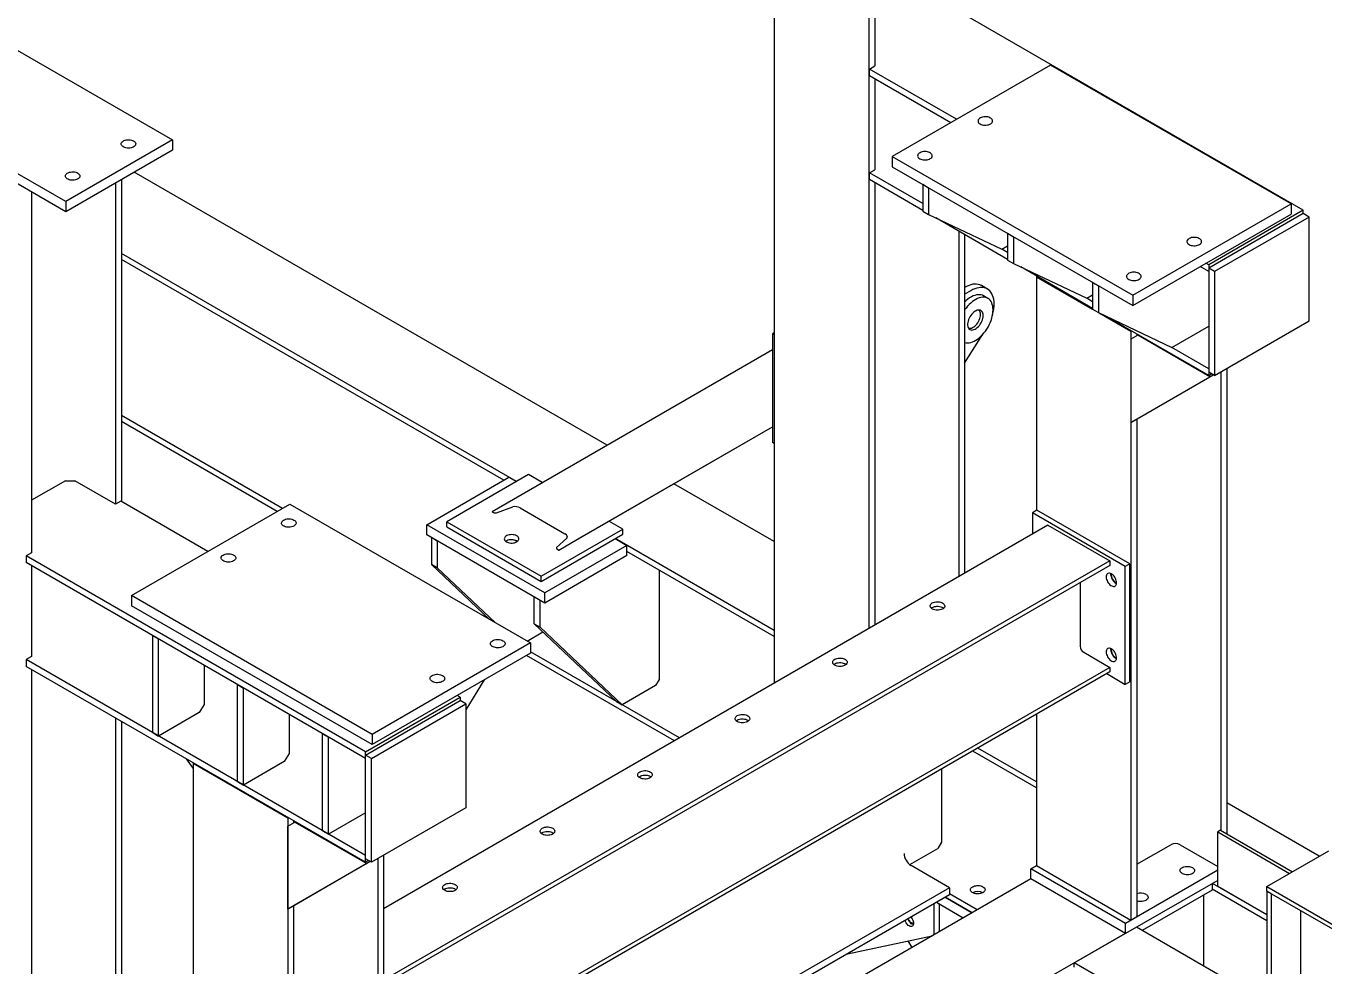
# Model space of a CAD drawing. Header units: millimetres. Extents: x 1293 to 41893, y 1011 to 26911.
# Drawn here: x 33650 to 35627, y 14331 to 15762 of the extents above; entities that cross this region are included whole.
import ezdxf

# ---------------------------------------------------------------- set-up
doc = ezdxf.new("R2010")
doc.units = ezdxf.units.MM
doc.header["$LTSCALE"] = 50

msp = doc.modelspace()

# ---------------------------------------------------------------- linework, layer by layer
at = {"color": 7, "linetype": 'Continuous', "lineweight": 25}
for p, q in [((34789.4912395, 16338.8846427), (34789.4912395, 14761.2834054)), ((34933.5345477, 16255.7302109), (34933.5345477, 14844.4378372)), ((34942.4440931, 16250.5868398), (34942.4440931, 15701.1917626)), ((35595.117008, 15481.4706686), (35078.4758815, 15779.7212425)), ((33590.2225823, 15751.9395391), (33873.0652947, 15588.6579168)), ((34934.4325733, 15696.5668107), (34942.4440931, 15701.1917626)), ((35067.0771728, 15619.9927133), (34934.4325733, 15696.5668107)), ((34934.4325733, 15686.2783964), (34934.4325733, 15696.5668107)), ((35210.2006032, 15702.616111), (34969.0771906, 15563.4185278)), ((35576.4819158, 15491.1664101), (35210.2006032, 15702.616111)), ((35058.1661791, 15614.8485062), (34934.4325733, 15686.2783964)), ((34942.4440931, 15681.6534445), (34942.4440931, 15543.0702675)), ((33710.4307351, 15494.7709839), (33427.5880226, 15658.0526063)), ((33710.4307351, 15479.2158815), (33427.5880226, 15642.4975038)), ((33873.0652947, 15588.6579168), (33710.4307351, 15494.7709839)), ((33873.0652947, 15588.6579168), (33873.0652947, 15573.1028143)), ((33873.0652947, 15573.1028143), (33710.4307351, 15479.2158815)), ((34969.0771906, 15563.4185278), (35335.3585033, 15351.9688269)), ((34969.0771906, 15563.4185278), (34969.0771906, 15547.8634254)), ((34534.8932251, 15123.8028266), (33814.8318917, 15539.4853863)), ((34934.4325733, 15538.4453155), (34942.4440931, 15543.0702675)), ((35015.4987508, 15491.6468074), (34934.4325733, 15538.4453155)), ((34934.4325733, 15528.1569013), (34934.4325733, 15538.4453155)), ((34969.0771906, 15547.8634254), (35335.3585033, 15336.4137244)), ((33786.358447, 15523.0480166), (33786.358447, 15033.797725)), ((33795.2679925, 15528.1913877), (33795.2679925, 15037.9042578)), ((35015.4987508, 15481.3583931), (34934.4325733, 15528.1569013)), ((34942.4440931, 15523.5319493), (34942.4440931, 14849.5812083)), ((35015.4987508, 15521.0648291), (35024.4790069, 15515.8806376)), ((35015.4987508, 15521.0648291), (35015.4987508, 15480.2377885)), ((33658.3381785, 15509.2882743), (33658.3381785, 14959.8931971)), ((35024.4790069, 15515.8806376), (35024.4790069, 15475.053597)), ((33710.4307351, 15494.7709839), (33710.4307351, 15479.2158815)), ((35015.4987508, 15480.2377885), (35024.4790069, 15475.053597)), ((35335.3585033, 15351.9688269), (35576.4819158, 15491.1664101)), ((35595.117008, 15481.4706686), (35451.0736998, 15398.3162368)), ((35576.4819158, 15491.1664101), (35576.4819158, 15475.6113076)), ((35595.117008, 15476.3264615), (35595.117008, 15481.4706686)), ((35024.4790069, 15475.053597), (35135.9515627, 15422.1108792)), ((35144.8992918, 15406.6570509), (35035.4279469, 15469.8535131)), ((35335.3585033, 15336.4137244), (35576.4819158, 15475.6113076)), ((35595.117008, 15476.3264615), (35451.0736998, 15393.1720297)), ((35604.0972641, 15471.14227), (35460.0539559, 15387.9878382)), ((35604.0972641, 15471.14227), (35595.117008, 15476.3264615)), ((35604.0972641, 15313.0207748), (35604.0972641, 15471.14227)), ((35070.4643617, 15449.6274214), (35070.4643617, 14923.4857362)), ((35079.3739071, 15444.4840503), (35079.3739071, 14928.6291073)), ((35144.8992918, 15446.3634869), (35153.8795479, 15441.1792954)), ((35144.8992918, 15446.3634869), (35144.8992918, 15405.5364463)), ((35153.8795479, 15441.1792954), (35153.8795479, 15400.3522548)), ((35135.9515627, 15422.1108792), (35144.8992918, 15427.2762932)), ((35144.8992918, 15416.9454651), (35135.9515627, 15422.1108792)), ((34396.8478205, 15068.2910277), (33795.2679925, 15415.5756703)), ((34377.499742, 15070.3347756), (33795.2679925, 15406.4500102)), ((35144.8992918, 15405.5364463), (35153.8795479, 15400.3522548)), ((35153.8795479, 15400.3522548), (35265.3521037, 15347.4095369)), ((35451.0736998, 15398.3162368), (35446.8310591, 15400.7654611)), ((35274.2998327, 15331.9557087), (35164.8284879, 15395.1521709)), ((35189.5474283, 15380.8822303), (35188.6494027, 15380.3638112)), ((35188.6494027, 15380.3638112), (35274.2998327, 15330.9188704)), ((35188.6494027, 15380.3638112), (35188.6494027, 15024.3264417)), ((35451.0736998, 15388.0278226), (35437.9200655, 15395.621254)), ((35451.0736998, 15398.3162368), (35451.0736998, 15388.0278226)), ((35460.0539559, 15387.9878382), (35451.0736998, 15393.1720297)), ((35451.0736998, 15393.1720297), (35451.0736998, 15235.0505345)), ((35460.0539559, 15387.9878382), (35460.0539559, 15229.866343)), ((35079.9862616, 15364.2124788), (35079.3739071, 15363.8589741)), ((35113.964486, 15361.5036898), (35104.9842299, 15366.6878813)), ((35274.2998327, 15371.6621446), (35283.2800888, 15366.4779531)), ((35274.2998327, 15371.6621446), (35274.2998327, 15330.835104)), ((35283.2800888, 15366.4779531), (35283.2800888, 15325.6509125)), ((35088.9665177, 15359.0282873), (35079.3739071, 15353.490591)), ((35114.7501616, 15347.3095647), (35108.0149695, 15351.1977083)), ((35265.3521037, 15347.4095369), (35274.2998327, 15352.5749509)), ((35274.2998327, 15342.2441229), (35265.3521037, 15347.4095369)), ((35335.3585033, 15351.9688269), (35335.3585033, 15336.4137244)), ((35274.2998327, 15330.835104), (35283.2800888, 15325.6509125)), ((35283.2800888, 15325.6509125), (35394.7526446, 15272.7081947)), ((35284.0985333, 15325.262201), (35332.6927109, 15297.2093793)), ((35451.0736998, 15229.9063274), (35294.2290289, 15320.4508286)), ((35394.7526446, 15272.7081947), (35451.0736998, 15305.2216477)), ((35460.0539559, 15229.866343), (35604.0972641, 15313.0207748)), ((34789.4912395, 15295.0523258), (34786.7151383, 15293.4497167)), ((34789.4912395, 15291.8471075), (34786.7151383, 15293.4497167)), ((34786.7151383, 15293.4497167), (34786.7151383, 15127.6919319)), ((35079.3739071, 15248.42206), (35107.1202183, 15292.7271655)), ((35332.6927109, 15297.2093793), (35333.5907365, 15297.7277985)), ((35332.6927109, 15297.2093793), (35332.6927109, 14400.4617044)), ((35343.2993126, 15291.0863185), (35332.6927109, 15284.9612672)), ((35332.6927109, 15284.9612672), (35332.6927109, 15158.3974413)), ((35341.6022563, 15293.1028465), (35341.6022563, 15290.1063103)), ((35344.1973382, 15291.6047376), (35343.2993126, 15291.0863185)), ((35452.9008637, 15227.8146898), (35343.2993126, 15291.0863185)), ((34359.7158093, 15022.6421821), (34786.7151383, 15269.2237811)), ((35451.0736998, 15240.1947416), (35394.7526446, 15272.7081947)), ((35332.6927109, 15158.3974413), (35452.9008637, 15227.8146898)), ((35339.427903, 15162.2855849), (35458.2546107, 15230.9050829)), ((35451.0736998, 15240.1947416), (35451.0736998, 15229.9063274)), ((35460.0539559, 15229.866343), (35451.0736998, 15235.0505345)), ((35451.0736998, 15229.9063274), (35455.5291966, 15232.478431)), ((35458.2543861, 15230.9052125), (35452.9008637, 15227.8146898)), ((35469.6225249, 15235.3901603), (35469.6225249, 14537.1361111)), ((35478.5320703, 15240.5335314), (35478.5320703, 14531.99274)), ((34040.3582111, 15027.280473), (33795.2679925, 15168.7680445)), ((35339.427903, 15162.2855849), (35332.6927109, 15158.3974413)), ((35341.6022563, 15163.5412205), (35341.6022563, 14405.6050755)), ((34032.4543012, 15022.7176429), (33795.2679925, 15159.6423844)), ((34461.3158093, 14963.9897506), (34786.7151383, 15151.8998512)), ((34489.7652607, 14980.4132693), (34786.7151383, 15151.8945122)), ((34789.4912395, 15126.0893227), (34786.7151383, 15127.6919319)), ((33709.9364674, 15069.6204883), (33658.3381785, 15039.8334302)), ((33709.9364674, 15069.6204883), (33724.3048772, 15069.6204883)), ((33786.358447, 15033.797725), (33724.3048772, 15069.6204883)), ((34260.2457516, 15002.6454878), (34385.4036519, 15074.8976057)), ((34415.1945935, 15078.8823943), (34290.7438, 15007.0384805)), ((34385.4036519, 15074.8976057), (34396.8478205, 15068.2910277)), ((34436.1535075, 15066.7830708), (34415.1945935, 15078.8823943)), ((34789.4912395, 14976.8265213), (34636.4978485, 15065.1477259)), ((33794.3699668, 15038.4226769), (33786.358447, 15033.797725)), ((33927.0145663, 14961.8485796), (33794.3699668, 15038.4226769)), ((33810.8362832, 14894.7802844), (34051.9596958, 15033.9778675)), ((34051.9596958, 15033.9778675), (34418.2410084, 14822.5281666)), ((34366.3106317, 15020.7410885), (34391.4592754, 15029.7203331)), ((34402.6766267, 15028.0963718), (34470.7637667, 14988.7905025)), ((35189.3409531, 15024.7256653), (35182.605761, 15020.8375217)), ((35330.7623094, 14943.0848541), (35189.3409531, 15024.7256653)), ((34290.7438, 14999.2609292), (34290.7438, 15007.0384805)), ((34290.7438, 15007.0384805), (34434.2864766, 14924.1730571)), ((34359.7158093, 15022.6421821), (34361.9038151, 15021.3790733)), ((34558.7372701, 14996.0169709), (34537.7581309, 15008.1279702)), ((35324.0271173, 14939.1967105), (35182.605761, 15020.8375217)), ((35182.605761, 15020.8375217), (35182.605761, 14988.2235881)), ((35206.1700945, 15001.8269882), (34194.4261557, 14417.7596446)), ((34439.850874, 14898.9616576), (34260.2457516, 15002.6454878)), ((34260.2457516, 14987.0903853), (34260.2457516, 15002.6454878)), ((34439.850874, 14883.4065551), (34260.2457516, 14987.0903853)), ((34290.7438, 14999.2609292), (34434.2864766, 14916.3955059)), ((34434.2864766, 14924.1730571), (34558.7372701, 14996.0169709)), ((34434.2864766, 14916.3955059), (34558.7372701, 14988.2394197)), ((34558.7372701, 14988.2394197), (34558.7372701, 14996.0169709)), ((35206.1700945, 15001.8269882), (35300.4627838, 14947.3929774)), ((34276.2970755, 14977.8241532), (34267.3168194, 14983.0083448)), ((34267.3168194, 14983.0083448), (34267.3168194, 14942.1813042)), ((34276.2970755, 14977.8241532), (34276.2970755, 14936.9971126)), ((34396.6625596, 14977.7134046), (34397.8111985, 14976.9350688)), ((34565.0087743, 14971.2137755), (34439.850874, 14898.9616576)), ((34473.5768549, 14982.3148635), (34458.0226617, 14967.7968605)), ((34459.1278035, 14965.2528594), (34461.3158093, 14963.9897506)), ((34461.3158093, 14963.9897506), (34489.7652607, 14980.4132693)), ((34789.4912395, 14841.6228067), (34547.126784, 14981.5368288)), ((34547.126784, 14981.5368288), (34565.0087743, 14971.2137755)), ((34565.0087743, 14955.658673), (34565.0087743, 14971.2137755)), ((33658.3381785, 14959.8931971), (33650.3266587, 14955.2682451)), ((34166.9677851, 14657.0176712), (33650.3266587, 14955.2682451)), ((33650.3266587, 14955.2682451), (33650.3266587, 14944.9798309)), ((34166.9677851, 14646.729257), (33650.3266587, 14944.9798309)), ((35300.4627838, 14947.3929774), (34194.4261557, 14308.8916228)), ((34565.0087743, 14955.658673), (34439.850874, 14883.4065551)), ((34789.4912395, 14832.4971466), (34565.0087743, 14962.0881154)), ((35300.4627838, 14947.3929774), (35300.4627838, 14940.5487323)), ((33658.3381785, 14940.3548789), (33658.3381785, 14801.7717019)), ((35300.4627838, 14940.5487323), (34194.4261557, 14302.0473778)), ((34276.2970755, 14936.9971126), (34267.3168194, 14942.1813042)), ((34267.3168194, 14942.1813042), (34355.9673555, 14858.4779812)), ((34276.2970755, 14936.9971126), (34364.9476117, 14853.2937897)), ((34614.1541098, 14933.7171171), (34614.1541098, 14767.1632701)), ((35330.7623094, 14943.0848541), (35324.0271173, 14939.1967105)), ((35324.0271173, 14759.5577319), (35324.0271173, 14939.1967105)), ((35330.7623094, 14763.4458755), (35330.7623094, 14943.0848541)), ((34434.2864766, 14916.3955059), (34434.2864766, 14924.1730571)), ((35255.3818981, 14914.5240909), (35255.3818981, 14817.6591927)), ((33810.8362832, 14894.7802844), (33810.8362832, 14879.2251819)), ((34177.1175959, 14683.3305834), (33810.8362832, 14894.7802844)), ((34423.7995501, 14851.8457466), (34423.7995501, 14892.6727872)), ((34423.7995501, 14892.6727872), (34432.7798062, 14887.4885957)), ((34432.7798062, 14846.6615551), (34432.7798062, 14887.4885957)), ((34439.850874, 14883.4065551), (34439.850874, 14898.9616576)), ((34177.1175959, 14667.7754809), (33810.8362832, 14879.2251819)), ((34423.7995501, 14851.8457466), (34432.7798062, 14846.6615551)), ((34548.9574504, 14733.6723817), (34423.7995501, 14851.8457466)), ((34557.9377065, 14728.4881902), (34432.7798062, 14846.6615551)), ((33842.865392, 14685.9965051), (33842.865392, 14833.829586)), ((33842.865392, 14833.829586), (33851.8456481, 14828.6453945)), ((33851.8456481, 14680.8123136), (33851.8456481, 14828.6453945)), ((34413.0564605, 14825.5211424), (34437.0253074, 14839.3580631)), ((34418.2410084, 14822.5281666), (34177.1175959, 14683.3305834)), ((34418.2410084, 14806.9730641), (34177.1175959, 14667.7754809)), ((34418.2410084, 14822.5281666), (34418.2410084, 14806.9730641)), ((34645.3099059, 14678.0492931), (34418.2410084, 14809.1333774)), ((35260.7700517, 14808.3266368), (35300.4627838, 14785.4125104)), ((33658.3381785, 14801.7717019), (33650.3266587, 14797.14675)), ((34166.9677851, 14498.8961761), (33650.3266587, 14797.14675)), ((33650.3266587, 14797.14675), (33650.3266587, 14786.8583357)), ((34166.9677851, 14488.6077619), (33650.3266587, 14786.8583357)), ((33921.0834228, 14788.675278), (33921.0834228, 14729.0784848)), ((34637.405996, 14673.4864631), (34412.2081875, 14803.4903907)), ((33658.3381785, 14782.2333838), (33658.3381785, 13920.5613917)), ((35300.4627838, 14785.4125104), (34200.4697973, 14150.4000759)), ((35300.4627838, 14778.5682653), (34200.4697973, 14143.5558308)), ((34614.1541098, 14767.1632701), (34608.7659561, 14757.8307142)), ((35295.7795616, 14775.8646987), (35324.0271173, 14759.5577319)), ((35300.4627838, 14785.4125104), (35300.4627838, 14778.5682653)), ((33972.2659329, 14611.2951629), (33972.2659329, 14759.1282438)), ((33972.2659329, 14759.1282438), (33981.2461891, 14753.9440523)), ((33981.2461891, 14606.1109714), (33981.2461891, 14753.9440523)), ((34347.8192011, 14766.3194201), (34319.9913494, 14720.973521)), ((34608.7659561, 14757.8307142), (34557.9377065, 14728.4881902)), ((35330.7623094, 14763.4458755), (35324.0271173, 14759.5577319)), ((33921.0834228, 14729.0784848), (33913.8992179, 14716.635077)), ((34166.9677851, 14657.0176712), (34311.0110933, 14740.1721031)), ((34166.9677851, 14651.8734641), (34311.0110933, 14735.027896)), ((34175.9480413, 14646.6892726), (34319.9913494, 14729.8437044)), ((34311.0110933, 14740.1721031), (34306.7684526, 14742.6213274)), ((34311.0110933, 14740.1721031), (34311.0110933, 14735.027896)), ((34319.9913494, 14729.8437044), (34311.0110933, 14735.027896)), ((34319.9913494, 14729.8437044), (34319.9913494, 14571.7222093)), ((34548.9574504, 14733.6723817), (34557.9377065, 14728.4881902)), ((33786.358447, 14708.3288559), (33786.358447, 13968.6401407)), ((33913.8992179, 14716.635077), (33851.8456481, 14680.8123136)), ((34050.4839637, 14713.9739358), (34050.4839637, 14654.3771426)), ((35188.6494027, 14714.0197743), (35188.6494027, 14483.6161362)), ((33795.2679925, 14703.1854848), (33795.2679925, 13973.7835118)), ((33842.865392, 14685.9965051), (33851.8456481, 14680.8123136)), ((34101.6664739, 14684.4269016), (34110.64673, 14679.2427101)), ((34101.6664739, 14536.5938207), (34101.6664739, 14684.4269016)), ((34110.64673, 14531.4096292), (34110.64673, 14679.2427101)), ((34177.1175959, 14683.3305834), (34177.1175959, 14667.7754809)), ((34050.4839637, 14654.3771426), (34043.2997589, 14641.9337347)), ((34166.9677851, 14646.729257), (34166.9677851, 14657.0176712)), ((34175.9480413, 14646.6892726), (34166.9677851, 14651.8734641)), ((34166.9677851, 14493.751969), (34166.9677851, 14651.8734641)), ((35188.6494027, 14602.0680438), (35091.6858539, 14658.0439091)), ((35188.6494027, 14611.1937039), (35099.5897638, 14662.6067391)), ((33904.5434881, 14632.0663811), (33894.3637432, 14645.9787256)), ((33904.5434881, 14639.0652456), (33905.4415137, 14639.5836648)), ((34048.5867963, 14555.9108138), (33904.5434881, 14639.0652456)), ((33904.5434881, 14639.0652456), (33904.5434881, 13778.4300918)), ((34043.2997589, 14641.9337347), (33981.2461891, 14606.1109714)), ((34175.9480413, 14488.5677775), (34175.9480413, 14646.6892726)), ((35044.0302353, 14630.5329061), (35044.0302353, 14519.0010651)), ((33972.2659329, 14611.2951629), (33981.2461891, 14606.1109714)), ((34319.9913494, 14571.7222093), (34175.9480413, 14488.5677775)), ((35619.4897885, 14497.6785579), (35478.5320703, 14579.0517166)), ((34049.4848219, 14556.429233), (34048.5867963, 14555.9108138)), ((34048.5867963, 14555.9108138), (34048.5867963, 13659.1631389)), ((34048.5867963, 14543.6627016), (34059.193398, 14549.787753)), ((34057.4963417, 14551.804281), (34057.4963417, 14548.8077447)), ((34060.0914236, 14550.3061721), (34059.193398, 14549.787753)), ((34059.193398, 14549.787753), (34168.7949491, 14486.5161243)), ((34166.9677851, 14563.9230822), (34110.64673, 14531.4096292)), ((34048.5867963, 14417.0988758), (34048.5867963, 14543.6627016)), ((34101.6664739, 14536.5938207), (34110.64673, 14531.4096292)), ((35469.2117751, 14537.3732319), (35464.721647, 14534.7811361)), ((35464.721647, 14451.8205897), (35464.721647, 14534.7811361)), ((35464.721647, 14534.7811361), (35574.240975, 14471.5569739)), ((35469.2117751, 14537.3732319), (35578.731103, 14474.1490696)), ((35044.0302353, 14519.0010651), (35038.6420816, 14509.6685092)), ((35341.6022563, 14485.5453086), (35393.2005453, 14515.3323668)), ((35407.5689551, 14515.3323668), (35464.721647, 14482.33882)), ((34166.9677851, 14488.6077619), (34166.9677851, 14498.8961761)), ((34175.9480413, 14488.5677775), (34166.9677851, 14493.751969)), ((34171.4232819, 14491.1798654), (34166.9677851, 14488.6077619)), ((34185.5166102, 14494.0915948), (34185.5166102, 13738.2110379)), ((34194.4261557, 14499.2349659), (34194.4261557, 13743.354409)), ((34995.8356625, 14484.9568895), (35038.6420816, 14509.6685092)), ((35539.6275965, 14451.5750958), (35633.9202858, 14506.0091067)), ((34168.7949491, 14486.5161243), (34048.5867963, 14417.0988758)), ((34174.148696, 14489.6065174), (34055.3219883, 14420.9870194)), ((34174.1484715, 14489.606647), (34168.7949491, 14486.5161243)), ((35056.3444999, 14449.7992296), (34997.8830325, 14483.5483163)), ((35180.148565, 14478.8279027), (35188.6494027, 14483.7353318)), ((35180.148565, 14463.2728002), (35180.148565, 14478.8279027)), ((35324.3983483, 14395.5542753), (35180.148565, 14478.8279027)), ((35188.6494027, 14483.6161362), (35332.6927109, 14400.4617044)), ((35464.721647, 14476.5611913), (35324.3983483, 14395.5542753)), ((35180.148565, 14463.3694531), (34194.4261557, 13894.3240186)), ((35324.3983483, 14379.9991728), (35180.148565, 14463.2728002)), ((35464.721647, 14461.0060888), (35324.3983483, 14379.9991728)), ((35456.2063136, 14456.0902915), (35456.2063136, 14446.0552166)), ((35539.6275965, 14408.5783054), (35456.7659094, 14456.4133392)), ((35539.6275965, 14408.5783054), (35464.721647, 14451.8205897)), ((35539.6275965, 14444.7308507), (35539.6275965, 14451.5750958)), ((35539.6275965, 14451.5750958), (35999.2470043, 14186.2424595)), ((35056.3444999, 14449.7992296), (34194.4261557, 13952.2243606)), ((35056.3444999, 14439.1180592), (34194.4261557, 13941.5431903)), ((35049.8634052, 14435.3766029), (35090.7608387, 14411.767017)), ((35090.7636675, 14411.7686501), (35049.866234, 14435.3782359)), ((35056.3444999, 14449.7992296), (35056.3444999, 14439.1180592)), ((35098.6675774, 14416.3314802), (35056.3444999, 14440.7640728)), ((35456.2063136, 14446.0552166), (35349.8306729, 14384.6458664)), ((35443.1849422, 14438.538139), (35443.1849422, 14330.7535938)), ((35539.6275965, 14399.4526453), (35456.2063136, 14447.6107269)), ((35539.6275965, 14444.7308507), (35999.2470043, 14179.3982144)), ((35546.3627886, 14440.8427071), (35539.6275965, 14444.7308507)), ((35539.6275965, 14444.7308507), (35539.6275965, 14289.5946288)), ((35546.3627886, 14440.8427071), (35546.3627886, 14285.7064852)), ((34055.3219883, 14420.9870194), (34048.5867963, 14417.0988758)), ((34057.4963417, 14422.2426549), (34057.4963417, 13664.30651)), ((35032.5408108, 14425.376482), (35032.5408108, 14378.1573103)), ((35036.3908315, 14427.5990516), (35040.4434362, 14425.2595327)), ((35036.3908315, 14427.5990516), (35077.288265, 14403.9894658)), ((35040.4434362, 14425.2595327), (35040.4434362, 14382.7193989)), ((35591.4436744, 14317.9531675), (35591.4436744, 14414.8180657)), ((35001.2491926, 14393.4580077), (35001.3277102, 14393.4747062)), ((35324.3983483, 14379.9991728), (35324.3983483, 14395.5542753)), ((35332.6927109, 14400.4617044), (35341.6022563, 14405.6050755)), ((35323.8387526, 14380.3222206), (34202.9269934, 13733.2336356)), ((34900.7993572, 14349.3237597), (35030.0982728, 14376.7472632)), ((35246.2868163, 14335.5524407), (35323.8387526, 14380.3222206)), ((35539.6275965, 14275.0784346), (35341.1391014, 14389.6634038)), ((34999.3254793, 14358.9825076), (34993.5450268, 14368.9945449)), ((35246.2868163, 14328.7081956), (35246.2868163, 14335.5524407)), ((36449.81261, 13640.7717889), (35246.2868163, 14335.5524407))]:
    msp.add_line(p, q, dxfattribs=at)
at = {"color": 7, "linetype": 'Continuous', "lineweight": 25, "flags": 128}
for points in [[(35102.9943761, 15612.9693977), (35104.5237038, 15612.2323318), (35106.2564314, 15611.6647519), (35108.1368675, 15611.2849006), (35110.1045734, 15611.1049866), (35112.0963055, 15611.1307924), (35114.0480478, 15611.3614887), (35115.8970697, 15611.7896606), (35117.5839421, 15612.4015465), (35119.0544476, 15613.1774797), (35120.2613229, 15614.0925211), (35121.165778, 15615.1172606), (35121.7387431, 15616.2187621), (35121.9618025, 15617.3616226), (35121.8277869, 15618.5091095), (35121.3410037, 15619.6243417), (35120.5170986, 15620.6714746), (35119.3825524, 15621.6168526), (35117.9738305, 15622.4300905), (35116.3362103, 15623.08505), (35114.5223263, 15623.5606804), (35112.5904782, 15623.8416943), (35110.6027572, 15623.9190598), (35108.6230504, 15623.7902904), (35106.714987, 15623.4595247), (35104.9398938, 15622.9373939), (35103.3548238, 15622.2406796), (35102.0107224, 15621.3917748), (35100.9507902, 15620.4179641), (35100.2090943, 15619.3505465), (35099.8094733, 15618.2238296), (35099.7647714, 15617.0740272), (35100.0764254, 15615.9380947), (35100.7344185, 15614.8525421), (35101.7176022, 15613.8522597), (35102.9943761, 15612.9693977)], [(33813.7478746, 15587.0710235), (33815.0246486, 15586.1881614), (33816.0078323, 15585.1878791), (33816.6658253, 15584.1023264), (33816.9774793, 15582.966394), (33816.9327775, 15581.8165915), (33816.5331565, 15580.6898747), (33815.7914605, 15579.6224571), (33814.7315283, 15578.6486464), (33813.387427, 15577.7997416), (33811.802357, 15577.1030273), (33810.0272638, 15576.5808965), (33808.1192004, 15576.2501308), (33806.1394935, 15576.1213613), (33804.1517725, 15576.1987269), (33802.2199245, 15576.4797408), (33800.4060405, 15576.9553712), (33798.7684203, 15577.6103307), (33797.3596984, 15578.4235686), (33796.2251522, 15579.3689466), (33795.401247, 15580.4160795), (33794.9144638, 15581.5313117), (33794.7804483, 15582.6787986), (33795.0035077, 15583.821659), (33795.5764727, 15584.9231606), (33796.4809279, 15585.9479001), (33797.6878032, 15586.8629415), (33799.1583087, 15587.6388747), (33800.8451811, 15588.2507605), (33802.694203, 15588.6789325), (33804.6459453, 15588.9096288), (33806.6376774, 15588.9354346), (33808.6053833, 15588.7555206), (33810.4858194, 15588.3756693), (33812.218547, 15587.8080894), (33813.7478746, 15587.0710235)], [(35011.0704946, 15559.9028704), (35012.5998223, 15559.1658045), (35014.3325498, 15558.5982246), (35016.2129859, 15558.2183733), (35018.1806919, 15558.0384593), (35020.1724239, 15558.0642651), (35022.1241662, 15558.2949614), (35023.9731881, 15558.7231334), (35025.6600605, 15559.3350192), (35027.130566, 15560.1109524), (35028.3374413, 15561.0259938), (35029.2418965, 15562.0507333), (35029.8148615, 15563.1522349), (35030.0379209, 15564.2950953), (35029.9039054, 15565.4425822), (35029.4171222, 15566.5578144), (35028.593217, 15567.6049473), (35027.4586709, 15568.5503253), (35026.0499489, 15569.3635632), (35024.4123288, 15570.0185228), (35022.5984448, 15570.4941531), (35020.6665967, 15570.775167), (35018.6788757, 15570.8525326), (35016.6991688, 15570.7237631), (35014.7911054, 15570.3929974), (35013.0160122, 15569.8708666), (35011.4309422, 15569.1741523), (35010.0868409, 15568.3252476), (35009.0269087, 15567.3514368), (35008.2852127, 15566.2840192), (35007.8855918, 15565.1573024), (35007.8408899, 15564.0074999), (35008.1525439, 15562.8715675), (35008.8105369, 15561.7860148), (35009.7937206, 15560.7857325), (35011.0704946, 15559.9028704)], [(33728.8950609, 15538.0865368), (33730.1718348, 15537.2036747), (33731.1550185, 15536.2033924), (33731.8130116, 15535.1178397), (33732.1246656, 15533.9819073), (33732.0799637, 15532.8321048), (33731.6803427, 15531.705388), (33730.9386468, 15530.6379704), (33729.8787146, 15529.6641596), (33728.5346132, 15528.8152549), (33726.9495432, 15528.1185406), (33725.1744501, 15527.5964098), (33723.2663867, 15527.2656441), (33721.2866798, 15527.1368746), (33719.2989588, 15527.2142402), (33717.3671107, 15527.4952541), (33715.5532267, 15527.9708844), (33713.9156065, 15528.625844), (33712.5068846, 15529.4390819), (33711.3723384, 15530.3844599), (33710.5484333, 15531.4315928), (33710.0616501, 15532.546825), (33709.9276345, 15533.6943119), (33710.1506939, 15534.8371723), (33710.723659, 15535.9386739), (33711.6281141, 15536.9634134), (33712.8349894, 15537.8784548), (33714.3054949, 15538.654388), (33715.9923674, 15539.2662738), (33717.8413893, 15539.6944458), (33719.7931315, 15539.9251421), (33721.7848636, 15539.9509479), (33723.7525695, 15539.7710339), (33725.6330057, 15539.3911826), (33727.3657332, 15538.8236027), (33728.8950609, 15538.0865368)], [(35421.1924277, 15429.2775725), (35422.7217553, 15428.5405066), (35424.4544829, 15427.9729267), (35426.334919, 15427.5930754), (35428.3026249, 15427.4131614), (35430.294357, 15427.4389672), (35432.2460993, 15427.6696635), (35434.0951212, 15428.0978355), (35435.7819936, 15428.7097213), (35437.2524991, 15429.4856545), (35438.4593744, 15430.400696), (35439.3638296, 15431.4254354), (35439.9367946, 15432.526937), (35440.159854, 15433.6697974), (35440.0258385, 15434.8172843), (35439.5390553, 15435.9325165), (35438.7151501, 15436.9796494), (35437.5806039, 15437.9250275), (35436.171882, 15438.7382653), (35434.5342618, 15439.3932249), (35432.7203778, 15439.8688552), (35430.7885298, 15440.1498691), (35428.8008088, 15440.2272347), (35426.8211019, 15440.0984652), (35424.9130385, 15439.7676996), (35423.1379453, 15439.2455687), (35421.5528753, 15438.5488544), (35420.208774, 15437.6999497), (35419.1488418, 15436.7261389), (35418.4071458, 15435.6587213), (35418.0075248, 15434.5320045), (35417.962823, 15433.382202), (35418.274477, 15432.2462696), (35418.93247, 15431.1607169), (35419.9156537, 15430.1604346), (35421.1924277, 15429.2775725)], [(35329.2685461, 15376.2110452), (35330.7978738, 15375.4739793), (35332.5306013, 15374.9063995), (35334.4110375, 15374.5265482), (35336.3787434, 15374.3466341), (35338.3704755, 15374.37244), (35340.3222177, 15374.6031363), (35342.1712396, 15375.0313082), (35343.8581121, 15375.6431941), (35345.3286176, 15376.4191273), (35346.5354929, 15377.3341687), (35347.439948, 15378.3589082), (35348.0129131, 15379.4604097), (35348.2359725, 15380.6032702), (35348.1019569, 15381.7507571), (35347.6151737, 15382.8659892), (35346.7912686, 15383.9131222), (35345.6567224, 15384.8585002), (35344.2480005, 15385.671738), (35342.6103803, 15386.3266976), (35340.7964963, 15386.8023279), (35338.8646482, 15387.0833419), (35336.8769272, 15387.1607074), (35334.8972203, 15387.031938), (35332.9891569, 15386.7011723), (35331.2140638, 15386.1790414), (35329.6289938, 15385.4823272), (35328.2848924, 15384.6334224), (35327.2249602, 15383.6596117), (35326.4832643, 15382.5921941), (35326.0836433, 15381.4654772), (35326.0389414, 15380.3156748), (35326.3505954, 15379.1797423), (35327.0085885, 15378.0941896), (35327.9917722, 15377.0939073), (35329.2685461, 15376.2110452)], [(35104.9842299, 15366.6878813), (35104.7834465, 15366.8019442), (35102.5171282, 15367.8552349), (35100.0828443, 15368.5770072), (35097.4987421, 15368.9618803), (35094.7840859, 15369.006985), (35091.9591132, 15368.711985), (35089.044884, 15368.0790796), (35086.0631235, 15367.1129869), (35083.0360605, 15365.8209092), (35079.9862616, 15364.2124788)], [(35121.9900394, 15322.6838573), (35122.4220098, 15324.3114485), (35123.2835943, 15328.190594), (35123.889348, 15331.9952697), (35124.234755, 15335.6971123), (35124.3172403, 15339.2685246), (35124.1361892, 15342.6828823), (35123.6929512, 15345.9147315), (35122.9908306, 15348.9399791), (35122.0350618, 15351.7360721), (35120.8327698, 15354.2821659), (35119.3929177, 15356.5592796), (35117.7262395, 15358.5504375), (35115.84516, 15360.2407956), (35113.7637026, 15361.6177527), (35111.4973843, 15362.6710434), (35109.0631004, 15363.3928157), (35106.4789983, 15363.7776888), (35103.7643421, 15363.8227935), (35100.9393694, 15363.5277935), (35098.0251401, 15362.894888), (35095.0433796, 15361.9287954), (35092.0163166, 15360.6367177), (35088.9665177, 15359.0282873)], [(35108.0149695, 15351.1977083), (35106.3390624, 15352.0082219), (35104.2706184, 15352.6393127), (35102.0592843, 15352.9488645), (35099.7257064, 15352.9339872), (35097.291673, 15352.5948196), (35094.7799098, 15351.9345285), (35092.2138685, 15350.9592789), (35089.6175076, 15349.6781763), (35087.0150685, 15348.1031821), (35084.4308496, 15346.2490016), (35081.8889791, 15344.1329468), (35079.4131896, 15341.7747746), (35079.3739071, 15341.7348534)], [(35122.6424781, 15329.8656776), (35122.5167088, 15332.7956403), (35122.140575, 15335.5530366), (35121.5175887, 15338.1121214), (35120.6535665, 15340.4490011), (35119.5565755, 15342.541857), (35118.236858, 15344.3711486), (35116.706736, 15345.9197963), (35114.9804956, 15347.1733409), (35113.0742545, 15348.1200783), (35111.0058105, 15348.7511691), (35108.7944763, 15349.0607209), (35106.4608985, 15349.0458436), (35104.026865, 15348.706676), (35101.5151018, 15348.0463849), (35098.9490606, 15347.0711352), (35096.3526996, 15345.7900327), (35093.7502606, 15344.2150385), (35091.1660417, 15342.360858), (35088.6241712, 15340.2448031), (35086.1483817, 15337.886631), (35083.761789, 15335.3083592), (35081.4866762, 15332.5340603), (35079.3739071, 15329.6328382)], [(35079.3739071, 15280.1416881), (35081.4866762, 15279.6798173), (35083.761789, 15279.5323078), (35086.1483817, 15279.7095372), (35088.6241712, 15280.2098507), (35091.1660417, 15281.0285772), (35093.7502606, 15282.1580723), (35096.3526996, 15283.5877903), (35098.9490606, 15285.3043822), (35101.5151018, 15287.2918208), (35104.026865, 15289.5315497), (35106.4608985, 15292.0026574), (35108.7944763, 15294.6820717), (35111.0058105, 15297.5447756), (35113.0742545, 15300.5640409), (35114.9804956, 15303.7116775), (35116.706736, 15306.9582967), (35118.236858, 15310.2735858), (35119.5565755, 15313.6265907), (35120.6535665, 15316.9860055), (35121.5175887, 15320.320464), (35122.140575, 15323.5988335), (35122.5167088, 15326.7905046), (35122.6424781, 15329.8656776)], [(35107.4927154, 15321.1199057), (35107.367063, 15323.0298471), (35106.9927838, 15324.7540062), (35106.377855, 15326.2556356), (35105.5353827, 15327.5027307), (35104.4833227, 15328.4687118), (35103.2440979, 15329.1329906), (35101.8441202, 15329.4814093), (35100.3132277, 15329.5065418), (35098.6840487, 15329.2078526), (35096.9913063, 15328.5917077), (35095.2710784, 15327.671239), (35093.5600287, 15326.466065), (35091.8946251, 15325.0018716), (35090.310363, 15323.3098656), (35088.8410081, 15321.4261093), (35087.5178771, 15319.3907517), (35086.3691703, 15317.2471727), (35085.4193703, 15315.0410592), (35084.6887206, 15312.8194305), (35084.1927937, 15310.6296369), (35083.9421593, 15308.5183499), (35083.9421593, 15306.5305681), (35084.1927937, 15304.7086575), (35084.6887206, 15303.0914489), (35085.4193703, 15301.7134105), (35086.3691703, 15300.6039126), (35087.5178771, 15299.7866023), (35088.8410081, 15299.2788991), (35090.310363, 15299.0916239), (35091.8946251, 15299.2287681), (35093.5600287, 15299.6874087), (35095.2710784, 15300.4577706), (35096.9913063, 15301.5234348), (35098.6840487, 15302.8616887), (35100.3132277, 15304.4440095), (35101.8441202, 15306.2366729), (35103.2440979, 15308.2014714), (35104.4833227, 15310.2965288), (35105.5353827, 15312.4771924), (35106.377855, 15314.6969853), (35106.9927838, 15316.9085964), (35107.367063, 15319.0648891), (35107.4927154, 15321.1199057)], [(35085.1467399, 15302.150916), (35085.3352411, 15302.0822543), (35086.7214537, 15301.7911269), (35088.2330438, 15301.8231471), (35089.836245, 15302.1775996), (35091.4952445, 15302.8465666), (35093.172983, 15303.8151044), (35094.8319825, 15305.0615775), (35096.4351837, 15306.5581417), (35097.9467738, 15308.2713663), (35099.3329864, 15310.1629807), (35100.5628557, 15312.1907293), (35101.6089085, 15314.3093155), (35102.4477777, 15316.4714138), (35103.0607244, 15318.6287263), (35103.4340563, 15320.7330622), (35103.5594339, 15322.7374142)], [(34058.0496529, 15009.7356492), (34059.3264269, 15008.8527871), (34060.3096106, 15007.8525048), (34060.9676036, 15006.7669521), (34061.2792576, 15005.6310197), (34061.2345558, 15004.4812172), (34060.8349348, 15003.3545004), (34060.0932388, 15002.2870827), (34059.0333066, 15001.313272), (34057.6892053, 15000.4643673), (34056.1041353, 14999.767653), (34054.3290421, 14999.2455221), (34052.4209787, 14998.9147564), (34050.4412718, 14998.785987), (34048.4535508, 14998.8633525), (34046.5217028, 14999.1443665), (34044.7078188, 14999.6199968), (34043.0701986, 15000.2749564), (34041.6614767, 15001.0881942), (34040.5269305, 15002.0335722), (34039.7030253, 15003.0807052), (34039.2162422, 15004.1959373), (34039.0822266, 15005.3434242), (34039.305286, 15006.4862847), (34039.878251, 15007.5877863), (34040.7827062, 15008.6125257), (34041.9895815, 15009.5275672), (34043.460087, 15010.3035004), (34045.1469594, 15010.9153862), (34046.9959813, 15011.3435582), (34048.9477236, 15011.5742544), (34050.9394557, 15011.6000603), (34052.9071616, 15011.4201462), (34054.7875977, 15011.0402949), (34056.5203253, 15010.4727151), (34058.0496529, 15009.7356492)], [(34397.2429201, 14976.5813553), (34398.519694, 14977.4642174), (34399.5028777, 14978.4644997), (34400.1608708, 14979.5500524), (34400.4725248, 14980.6859849), (34400.4278229, 14981.8357873), (34400.0282019, 14982.9625041), (34399.286506, 14984.0299218), (34398.2265738, 14985.0037325), (34396.8824724, 14985.8526372), (34395.2974024, 14986.5493515), (34393.5223092, 14987.0714824), (34391.6142459, 14987.4022481), (34389.634539, 14987.5310175), (34387.646818, 14987.453652), (34385.7149699, 14987.172638), (34383.9010859, 14986.6970077), (34382.2634657, 14986.0420481), (34380.8547438, 14985.2288103), (34379.7201976, 14984.2834323), (34378.8962925, 14983.2362993), (34378.4095093, 14982.1210672), (34378.2754937, 14980.9735803), (34378.4985531, 14979.8307198), (34379.0715182, 14978.7292182), (34379.9759733, 14977.7044788), (34381.1828486, 14976.7894373), (34382.6533541, 14976.0135041), (34384.3402265, 14975.4016183), (34386.1892484, 14974.9734464), (34388.1409907, 14974.7427501), (34390.1327228, 14974.7169442), (34392.1004287, 14974.8968583), (34393.9808649, 14975.2767096), (34395.7135924, 14975.8442894), (34397.2429201, 14976.5813553)], [(34398.2231876, 14977.2287473), (34396.8824724, 14978.075086), (34395.2974024, 14978.7718003), (34393.5223092, 14979.2939311), (34391.6142459, 14979.6246968), (34389.634539, 14979.7534663), (34387.646818, 14979.6761007), (34385.7149699, 14979.3950868), (34383.9010859, 14978.9194565), (34382.2634657, 14978.2644969), (34380.8547438, 14977.451259), (34380.5472043, 14977.2287473)], [(33966.1257714, 14956.6691219), (33967.4025453, 14955.7862598), (33968.385729, 14954.7859775), (33969.0437221, 14953.7004248), (33969.3553761, 14952.5644924), (33969.3106742, 14951.4146899), (33968.9110532, 14950.2879731), (33968.1693573, 14949.2205555), (33967.1094251, 14948.2467447), (33965.7653237, 14947.39784), (33964.1802537, 14946.7011257), (33962.4051606, 14946.1789949), (33960.4970972, 14945.8482292), (33958.5173903, 14945.7194597), (33956.5296693, 14945.7968253), (33954.5978212, 14946.0778392), (33952.7839372, 14946.5534696), (33951.146317, 14947.2084291), (33949.7375951, 14948.021667), (33948.6030489, 14948.967045), (33947.7791438, 14950.0141779), (33947.2923606, 14951.1294101), (33947.158345, 14952.276897), (33947.3814044, 14953.4197574), (33947.9543695, 14954.521259), (33948.8588246, 14955.5459985), (33950.0656999, 14956.4610399), (33951.5362054, 14957.2369731), (33953.2230779, 14957.8488589), (33955.0720998, 14958.2770309), (33957.023842, 14958.5077272), (33959.0155741, 14958.533533), (33960.98328, 14958.353619), (33962.8637162, 14957.9737677), (33964.5964437, 14957.4061878), (33966.1257714, 14956.6691219)], [(35302.8139139, 14927.8550095), (35301.410863, 14928.5191536), (35300.0529074, 14928.8703119), (35298.7836928, 14928.8971978), (35297.6440129, 14928.5989472), (35296.6704978, 14927.9851462), (35295.8944371, 14927.0755227), (35295.3407741, 14925.8993128), (35295.027304, 14924.494321), (35294.964102, 14922.9057047), (35295.1531993, 14921.1845234), (35295.5885183, 14919.3860974), (35296.2560675, 14917.5682294), (35297.1343912, 14915.7893473), (35298.1952595, 14914.1066258), (35299.4045751, 14912.5741489), (35300.7234697, 14911.2411718), (35302.1095529, 14910.1505373), (35303.5182748, 14909.3372995), (35304.904358, 14908.8275963), (35306.2232526, 14908.6378102), (35307.4325682, 14908.774041), (35308.4934365, 14909.23191), (35309.3717602, 14909.9967011), (35310.0393094, 14911.0438332), (35310.4746284, 14912.3396507), (35310.6637258, 14913.8425048), (35310.6005237, 14915.5040926), (35310.2870536, 14917.2710094), (35309.7333906, 14919.0864649), (35308.9573299, 14920.8921089), (35307.9838148, 14922.6299066), (35306.8441349, 14924.2440037), (35305.5749203, 14925.6825217), (35304.2169647, 14926.8992256), (35302.8139139, 14927.8550095)], [(35301.7622476, 14928.3804878), (35301.699294, 14926.7938483), (35301.8883914, 14925.0726671), (35302.3237104, 14923.274241), (35302.9912596, 14921.456373), (35303.8695833, 14919.6774909), (35304.9304516, 14917.9947694), (35306.1397672, 14916.4622925), (35307.4586618, 14915.1293154), (35308.844745, 14914.038681), (35310.2534669, 14913.2254431), (35310.6007722, 14913.0700552)], [(35030.1623779, 14883.4325044), (35031.6917055, 14884.1695703), (35033.4244331, 14884.7371501), (35035.3048692, 14885.1170015), (35037.2725751, 14885.2969155), (35039.2643072, 14885.2711096), (35041.2160495, 14885.0404134), (35043.0650714, 14884.6122414), (35044.7519438, 14884.0003556), (35046.2224493, 14883.2244224), (35047.4293246, 14882.3093809), (35048.3337798, 14881.2846415), (35048.9067448, 14880.1831399), (35049.1298042, 14879.0402795), (35048.9957887, 14877.8927926), (35048.5090055, 14876.7775604), (35047.6851003, 14875.7304275), (35046.5505541, 14874.7850494), (35045.1418322, 14873.9718116), (35043.504212, 14873.316852), (35041.690328, 14872.8412217), (35039.75848, 14872.5602078), (35037.770759, 14872.4828422), (35035.7910521, 14872.6116117), (35033.8829887, 14872.9423773), (35032.1078955, 14873.4645082), (35030.5228255, 14874.1612225), (35029.1787242, 14875.0101272), (35028.118792, 14875.9839379), (35027.377096, 14877.0513556), (35026.977475, 14878.1780724), (35026.9327732, 14879.3278749), (35027.2444272, 14880.4638073), (35027.9024202, 14881.54936), (35028.8856039, 14882.5496423), (35030.1623779, 14883.4325044)], [(35028.6203102, 14875.4737852), (35028.8856039, 14875.7053972), (35030.1623779, 14876.5882593)], [(35030.1623779, 14876.5882593), (35031.6917055, 14877.3253252), (35033.4244331, 14877.8929051), (35035.3048692, 14878.2727564), (35037.2725751, 14878.4526704), (35039.2643072, 14878.4268646), (35041.2160495, 14878.1961683), (35043.0650714, 14877.7679963), (35044.7519438, 14877.1561105), (35046.2224493, 14876.3801773), (35047.4198918, 14875.473787)], [(34376.2477045, 14826.043824), (34377.5244784, 14825.1609619), (34378.5076621, 14824.1606796), (34379.1656552, 14823.0751269), (34379.4773092, 14821.9391945), (34379.4326073, 14820.789392), (34379.0329863, 14819.6626752), (34378.2912904, 14818.5952576), (34377.2313582, 14817.6214469), (34375.8872568, 14816.7725421), (34374.3021868, 14816.0758278), (34372.5270937, 14815.553697), (34370.6190303, 14815.2229313), (34368.6393234, 14815.0941618), (34366.6516024, 14815.1715274), (34364.7197543, 14815.4525413), (34362.9058703, 14815.9281717), (34361.2682501, 14816.5831312), (34359.8595282, 14817.3963691), (34358.724982, 14818.3417471), (34357.9010769, 14819.38888), (34357.4142937, 14820.5041122), (34357.2802781, 14821.6515991), (34357.5033375, 14822.7944595), (34358.0763026, 14823.8959611), (34358.9807577, 14824.9207006), (34360.187633, 14825.835742), (34361.6581385, 14826.6116752), (34363.3450109, 14827.223561), (34365.1940328, 14827.651733), (34367.1457751, 14827.8824293), (34369.1375072, 14827.9082351), (34371.1052131, 14827.7283211), (34372.9856493, 14827.3484698), (34374.7183768, 14826.7808899), (34376.2477045, 14826.043824)], [(35302.8139139, 14813.5392958), (35301.410863, 14814.2034399), (35300.0529074, 14814.5545982), (35298.7836928, 14814.5814841), (35297.6440129, 14814.2832336), (35296.6704978, 14813.6694325), (35295.8944371, 14812.759809), (35295.3407741, 14811.5835992), (35295.027304, 14810.1786073), (35294.964102, 14808.589991), (35295.1531993, 14806.8688098), (35295.5885183, 14805.0703837), (35296.2560675, 14803.2525157), (35297.1343912, 14801.4736336), (35298.1952595, 14799.7909121), (35299.4045751, 14798.2584352), (35300.7234697, 14796.9254581), (35302.1095529, 14795.8348237), (35303.5182748, 14795.0215858), (35304.904358, 14794.5118827), (35306.2232526, 14794.3220966), (35307.4325682, 14794.4583273), (35308.4934365, 14794.9161964), (35309.3717602, 14795.6809875), (35310.0393094, 14796.7281196), (35310.4746284, 14798.023937), (35310.6637258, 14799.5267911), (35310.6005237, 14801.188379), (35310.2870536, 14802.9552957), (35309.7333906, 14804.7707512), (35308.9573299, 14806.5763953), (35307.9838148, 14808.3141929), (35306.8441349, 14809.92829), (35305.5749203, 14811.3668081), (35304.2169647, 14812.5835119), (35302.8139139, 14813.5392958)], [(35301.7622476, 14814.0647741), (35301.699294, 14812.4781347), (35301.8883914, 14810.7569534), (35302.3237104, 14808.9585273), (35302.9912596, 14807.1406594), (35303.8695833, 14805.3617773), (35304.9304516, 14803.6790557), (35306.1397672, 14802.1465789), (35307.4586618, 14800.8136017), (35308.844745, 14799.7229673), (35310.2534669, 14798.9097294), (35310.6007722, 14798.7543416)], [(34881.6699538, 14797.7096526), (34883.1992815, 14798.4467186), (34884.932009, 14799.0142984), (34886.8124452, 14799.3941497), (34888.7801511, 14799.5740637), (34890.7718832, 14799.5482579), (34892.7236254, 14799.3175616), (34894.5726473, 14798.8893897), (34896.2595198, 14798.2775038), (34897.7300253, 14797.5015706), (34898.9369006, 14796.5865292), (34899.8413557, 14795.5617897), (34900.4143208, 14794.4602882), (34900.6373802, 14793.3174277), (34900.5033646, 14792.1699408), (34900.0165814, 14791.0547087), (34899.1926763, 14790.0075757), (34898.0581301, 14789.0621977), (34896.6494082, 14788.2489598), (34895.011788, 14787.5940003), (34893.197904, 14787.11837), (34891.2660559, 14786.837356), (34889.2783349, 14786.7599905), (34887.298628, 14786.8887599), (34885.3905646, 14787.2195256), (34883.6154715, 14787.7416564), (34882.0304015, 14788.4383707), (34880.6863001, 14789.2872755), (34879.6263679, 14790.2610862), (34878.884672, 14791.3285038), (34878.485051, 14792.4552207), (34878.4403491, 14793.6050231), (34878.7520031, 14794.7409556), (34879.4099962, 14795.8265082), (34880.3931799, 14796.8267906), (34881.6699538, 14797.7096526)], [(34880.1285971, 14789.7515843), (34880.3931799, 14789.9825455), (34881.6699538, 14790.8654076)], [(34881.6699538, 14790.8654076), (34883.1992815, 14791.6024735), (34884.932009, 14792.1700533), (34886.8124452, 14792.5499046), (34888.7801511, 14792.7298187), (34890.7718832, 14792.7040128), (34892.7236254, 14792.4733165), (34894.5726473, 14792.0451446), (34896.2595198, 14791.4332587), (34897.7300253, 14790.6573255), (34898.9267597, 14789.7515833)], [(34284.3238229, 14772.9772967), (34285.6005969, 14772.0944347), (34286.5837806, 14771.0941523), (34287.2417736, 14770.0085997), (34287.5534276, 14768.8726672), (34287.5087258, 14767.7228648), (34287.1091048, 14766.5961479), (34286.3674088, 14765.5287303), (34285.3074766, 14764.5549196), (34283.9633753, 14763.7060148), (34282.3783053, 14763.0093005), (34280.6032121, 14762.4871697), (34278.6951487, 14762.156404), (34276.7154418, 14762.0276346), (34274.7277208, 14762.1050001), (34272.7958727, 14762.3860141), (34270.9819887, 14762.8616444), (34269.3443686, 14763.516604), (34267.9356466, 14764.3298418), (34266.8011005, 14765.2752198), (34265.9771953, 14766.3223528), (34265.4904121, 14767.4375849), (34265.3563966, 14768.5850718), (34265.579456, 14769.7279323), (34266.152421, 14770.8294338), (34267.0568762, 14771.8541733), (34268.2637515, 14772.7692147), (34269.734257, 14773.5451479), (34271.4211294, 14774.1570338), (34273.2701513, 14774.5852057), (34275.2218936, 14774.815902), (34277.2136256, 14774.8417078), (34279.1813316, 14774.6617938), (34281.0617677, 14774.2819425), (34282.7944952, 14773.7143627), (34284.3238229, 14772.9772967)], [(34733.1775298, 14711.9868009), (34734.7068574, 14712.7238668), (34736.439585, 14713.2914467), (34738.3200211, 14713.671298), (34740.287727, 14713.851212), (34742.2794591, 14713.8254062), (34744.2312014, 14713.5947099), (34746.0802233, 14713.1665379), (34747.7670957, 14712.5546521), (34749.2376012, 14711.7787189), (34750.4444765, 14710.8636775), (34751.3489317, 14709.838938), (34751.9218967, 14708.7374364), (34752.1449561, 14707.594576), (34752.0109406, 14706.4470891), (34751.5241574, 14705.3318569), (34750.7002522, 14704.284724), (34749.565706, 14703.339346), (34748.1569841, 14702.5261081), (34746.5193639, 14701.8711485), (34744.7054799, 14701.3955182), (34742.7736319, 14701.1145043), (34740.7859109, 14701.0371387), (34738.806204, 14701.1659082), (34736.8981406, 14701.4966739), (34735.1230474, 14702.0188047), (34733.5379774, 14702.715519), (34732.1938761, 14703.5644237), (34731.1339439, 14704.5382345), (34730.3922479, 14705.6056521), (34729.9926269, 14706.7323689), (34729.9479251, 14707.8821714), (34730.2595791, 14709.0181038), (34730.9175721, 14710.1036565), (34731.9007558, 14711.1039388), (34733.1775298, 14711.9868009)], [(34731.636181, 14704.0287398), (34731.9007558, 14704.2596937), (34733.1775298, 14705.1425558)], [(34733.1775298, 14705.1425558), (34734.7068574, 14705.8796217), (34736.439585, 14706.4472016), (34738.3200211, 14706.8270529), (34740.287727, 14707.0069669), (34742.2794591, 14706.9811611), (34744.2312014, 14706.7504648), (34746.0802233, 14706.3222928), (34747.7670957, 14705.710407), (34749.2376012, 14704.9344738), (34750.4343277, 14704.0287389)], [(34584.6851057, 14626.2639492), (34586.2144334, 14627.0010151), (34587.9471609, 14627.5685949), (34589.8275971, 14627.9484462), (34591.795303, 14628.1283603), (34593.7870351, 14628.1025544), (34595.7387773, 14627.8718581), (34597.5877992, 14627.4436862), (34599.2746717, 14626.8318003), (34600.7451772, 14626.0558671), (34601.9520525, 14625.1408257), (34602.8565076, 14624.1160862), (34603.4294727, 14623.0145847), (34603.6525321, 14621.8717242), (34603.5185165, 14620.7242373), (34603.0317333, 14619.6090052), (34602.2078282, 14618.5618722), (34601.073282, 14617.6164942), (34599.6645601, 14616.8032564), (34598.0269399, 14616.1482968), (34596.2130559, 14615.6726665), (34594.2812078, 14615.3916525), (34592.2934868, 14615.314287), (34590.3137799, 14615.4430564), (34588.4057165, 14615.7738221), (34586.6306234, 14616.295953), (34585.0455534, 14616.9926672), (34583.701452, 14617.841572), (34582.6415198, 14618.8153827), (34581.8998239, 14619.8828003), (34581.5002029, 14621.0095172), (34581.455501, 14622.1593196), (34581.767155, 14623.2952521), (34582.4251481, 14624.3808048), (34583.4083318, 14625.3810871), (34584.6851057, 14626.2639492)], [(34583.1437651, 14618.3058955), (34583.4083318, 14618.536842), (34584.6851057, 14619.4197041)], [(34584.6851057, 14619.4197041), (34586.2144334, 14620.15677), (34587.9471609, 14620.7243498), (34589.8275971, 14621.1042011), (34591.795303, 14621.2841152), (34593.7870351, 14621.2583093), (34595.7387773, 14621.0276131), (34597.5877992, 14620.5994411), (34599.2746717, 14619.9875553), (34600.7451772, 14619.2116221), (34601.9418956, 14618.3058945)], [(34436.1926817, 14540.5410974), (34437.7220093, 14541.2781633), (34439.4547369, 14541.8457432), (34441.335173, 14542.2255945), (34443.3028789, 14542.4055085), (34445.294611, 14542.3797027), (34447.2463533, 14542.1490064), (34449.0953752, 14541.7208344), (34450.7822476, 14541.1089486), (34452.2527531, 14540.3330154), (34453.4596284, 14539.417974), (34454.3640836, 14538.3932345), (34454.9370486, 14537.2917329), (34455.160108, 14536.1488725), (34455.0260925, 14535.0013856), (34454.5393093, 14533.8861534), (34453.7154041, 14532.8390205), (34452.5808579, 14531.8936425), (34451.172136, 14531.0804046), (34449.5345158, 14530.4254451), (34447.7206318, 14529.9498147), (34445.7887838, 14529.6688008), (34443.8010628, 14529.5914352), (34441.8213559, 14529.7202047), (34439.9132925, 14530.0509704), (34438.1381993, 14530.5731012), (34436.5531293, 14531.2698155), (34435.209028, 14532.1187203), (34434.1490958, 14533.092531), (34433.4073998, 14534.1599486), (34433.0077788, 14535.2866654), (34432.963077, 14536.4364679), (34433.274731, 14537.5724004), (34433.932724, 14538.657953), (34434.9159077, 14539.6582353), (34436.1926817, 14540.5410974)], [(34434.6505497, 14532.5823194), (34434.9159077, 14532.8139903), (34436.1926817, 14533.6968523)], [(34436.1926817, 14533.6968523), (34437.7220093, 14534.4339182), (34439.4547369, 14535.0014981), (34441.335173, 14535.3813494), (34443.3028789, 14535.5612634), (34445.294611, 14535.5354576), (34447.2463533, 14535.3047613), (34449.0953752, 14534.8765894), (34450.7822476, 14534.2647035), (34452.2527531, 14533.4887703), (34453.4502597, 14532.5823213)], [(35426.3012744, 14480.5066418), (35427.5780483, 14479.6237798), (35428.561232, 14478.6234974), (35429.219225, 14477.5379448), (35429.530879, 14476.4020123), (35429.4861772, 14475.2522099), (35429.0865562, 14474.125493), (35428.3448602, 14473.0580754), (35427.284928, 14472.0842647), (35425.9408267, 14471.2353599), (35424.3557567, 14470.5386456), (35422.5806635, 14470.0165148), (35420.6726001, 14469.6857491), (35418.6928932, 14469.5569797), (35416.7051723, 14469.6343452), (35414.7733242, 14469.9153592), (35412.9594402, 14470.3909895), (35411.32182, 14471.045949), (35409.9130981, 14471.8591869), (35408.7785519, 14472.8045649), (35407.9546467, 14473.8516979), (35407.4678636, 14474.96693), (35407.333848, 14476.1144169), (35407.5569074, 14477.2572774), (35408.1298724, 14478.3587789), (35409.0343276, 14479.3835184), (35410.2412029, 14480.2985598), (35411.7117084, 14481.074493), (35413.3985808, 14481.6863789), (35415.2476027, 14482.1145508), (35417.199345, 14482.3452471), (35419.1910771, 14482.3710529), (35421.158783, 14482.1911389), (35423.0392191, 14481.8112876), (35424.7719467, 14481.2437078), (35426.3012744, 14480.5066418)], [(34287.7002576, 14454.8182457), (34289.2295853, 14455.5553116), (34290.9623128, 14456.1228914), (34292.842749, 14456.5027427), (34294.8104549, 14456.6826568), (34296.802187, 14456.6568509), (34298.7539292, 14456.4261547), (34300.6029511, 14455.9979827), (34302.2898236, 14455.3860969), (34303.7603291, 14454.6101637), (34304.9672044, 14453.6951222), (34305.8716595, 14452.6703828), (34306.4446246, 14451.5688812), (34306.667684, 14450.4260207), (34306.5336684, 14449.2785338), (34306.0468852, 14448.1633017), (34305.2229801, 14447.1161687), (34304.0884339, 14446.1707907), (34302.679712, 14445.3575529), (34301.0420918, 14444.7025933), (34299.2282078, 14444.226963), (34297.2963597, 14443.945949), (34295.3086387, 14443.8685835), (34293.3289318, 14443.9973529), (34291.4208684, 14444.3281186), (34289.6457753, 14444.8502495), (34288.0607053, 14445.5469638), (34286.7166039, 14446.3958685), (34285.6566717, 14447.3696792), (34284.9149758, 14448.4370969), (34284.5153548, 14449.5638137), (34284.4706529, 14450.7136162), (34284.7823069, 14451.8495486), (34285.4403, 14452.9351013), (34286.4234837, 14453.9353836), (34287.7002576, 14454.8182457)], [(35107.2370963, 14451.3202297), (35108.5138702, 14450.4373676), (35109.4970539, 14449.4370853), (35110.1550469, 14448.3515326), (35110.4667009, 14447.2156001), (35110.4219991, 14446.0657977), (35110.0223781, 14444.9390809), (35109.2806821, 14443.8716632), (35108.2207499, 14442.8978525), (35106.8766486, 14442.0489478), (35105.2915786, 14441.3522335), (35103.5164854, 14440.8301026), (35101.608422, 14440.4993369), (35099.6287151, 14440.3705675), (35097.6409942, 14440.447933), (35095.7091461, 14440.728947), (35093.8952621, 14441.2045773), (35092.2576419, 14441.8595369), (35090.84892, 14442.6727747), (35089.7143738, 14443.6181527), (35088.8904686, 14444.6652857), (35088.4036855, 14445.7805178), (35088.2696699, 14446.9280047), (35088.4927293, 14448.0708652), (35089.0656943, 14449.1723668), (35089.9701495, 14450.1971062), (35091.1770248, 14451.1121477), (35092.6475303, 14451.8880809), (35094.3344027, 14452.4999667), (35096.1834246, 14452.9281386), (35098.1351669, 14453.1588349), (35100.126899, 14453.1846408), (35102.0946049, 14453.0047267), (35103.975041, 14452.6248754), (35105.7077686, 14452.0572956), (35107.2370963, 14451.3202297)], [(34286.1592085, 14446.8604588), (34286.4234837, 14447.0911385), (34287.7002576, 14447.9740006)], [(34287.7002576, 14447.9740006), (34289.2295853, 14448.7110665), (34290.9623128, 14449.2786464), (34292.842749, 14449.6584977), (34294.8104549, 14449.8384117), (34296.802187, 14449.8126059), (34298.7539292, 14449.5819096), (34300.6029511, 14449.1537376), (34302.2898236, 14448.5418518), (34303.7603291, 14447.7659186), (34304.9567571, 14446.8604568)], [(35355.5905962, 14439.6862362), (35356.8673702, 14438.8033742), (35357.8505539, 14437.8030919), (35358.5085469, 14436.7175392), (35358.8202009, 14435.5816067), (35358.7754991, 14434.4318043), (35358.3758781, 14433.3050874), (35357.6341821, 14432.2376698), (35356.5742499, 14431.2638591), (35355.2301486, 14430.4149543), (35353.6450786, 14429.7182401), (35351.8699854, 14429.1961092), (35349.961922, 14428.8653435), (35347.9822151, 14428.7365741), (35345.9944941, 14428.8139396), (35344.0626461, 14429.0949536), (35342.2487621, 14429.5705839), (35341.6022563, 14429.7995363)], [(34998.6736321, 14390.806212), (34997.5158545, 14390.7416781), (34996.2565033, 14391.0106916), (34994.9439748, 14391.6029145), (34993.6287087, 14392.495588), (34992.36125, 14393.6544072), (34991.1903063, 14395.0348393), (34990.1608763, 14396.583835), (34989.3125206, 14398.2418673), (34988.6778408, 14399.945219), (34988.6497247, 14400.0386973)], [(35001.2491926, 14393.4580077), (35000.7466314, 14393.6027874), (34999.4341029, 14394.1950103), (34998.1188368, 14395.0876838), (34996.851378, 14396.246503), (34995.6804343, 14397.626935), (34994.6510044, 14399.1759307), (34993.8026486, 14400.8339631), (34993.1679689, 14402.5373148), (34993.1398527, 14402.630793)], [(34993.8667758, 14400.6905296), (34994.1990666, 14400.2315458), (34995.3702186, 14398.8514552), (34996.6378036, 14397.693063), (34997.953109, 14396.8008853), (34999.2655885, 14396.2092082), (35000.5248042, 14395.9407694), (35001.682365, 14396.005885)], [(34997.4499715, 14405.1189717), (34998.5551689, 14403.8074709), (34999.5845988, 14402.2584752), (35000.4329546, 14400.6004429), (35001.0676343, 14398.8970912), (35001.4642476, 14397.213879), (35001.6075529, 14395.6154911), (35001.492043, 14394.1633528), (35001.122157, 14392.9132689), (35000.5121092, 14391.9132794), (34999.6853435, 14391.2018134), (34998.6736321, 14390.806212)]]:
    msp.add_lwpolyline(points, dxfattribs=at)
at = {"color": 7, "linetype": 'Continuous', "lineweight": 25}
for centre, radius, start, end in [((35095.2676048, 15323.4591702), 8.3231822, 355.0252710409, 46.8911057797), ((34388.7726611, 14962.484019), 17.1518128, 62.6126494789, 105.3168903573), ((35318.8755003, 14928.0533562), 16.5495868, 179.7723976514, 240.222223897), ((35267.0802448, 14818.1915324), 11.7104526, 182.6054784856, 237.3945216601), ((35318.875455, 14813.7376164), 16.5495367, 179.771978024, 240.2226474474), ((35400.3847502, 14501.4669021), 15.6161426, 62.6096722366, 117.3903277634), ((35010.3364418, 14503.1817034), 23.249888, 182.3868561234, 237.6131440223), ((35099.3769115, 14427.1198463), 17.000876, 62.4617942141, 117.3419067294), ((35099.3778937, 14427.2802675), 16.8575841, 62.4006247859, 117.5934586242), ((35347.6698493, 14424.1776119), 17.4142373, 62.9451559415, 110.3911423854)]:
    msp.add_arc(centre, radius, start, end, dxfattribs=at)
for centre, major_axis, start_param, end_param in [((34397.6476833, 15025.1932246), (8.6278365, -2.311388), 1.0930997136, 2.4987355333), ((34363.8794715, 15022.5195954), (3.3895072, -0.9080453), 4.2346923672, 5.6403281869), ((34465.7348233, 14985.8873553), (8.6278365, -2.311388), 5.9706492011, 7.3762850208), ((34461.1034599, 14966.3933816), (3.3895072, -0.9080453), 2.8290565475, 4.2346923672)]:
    msp.add_ellipse(centre, major_axis=major_axis, ratio=0.5175895156, start_param=start_param, end_param=end_param, dxfattribs=at)

doc.saveas('drawing.dxf')
